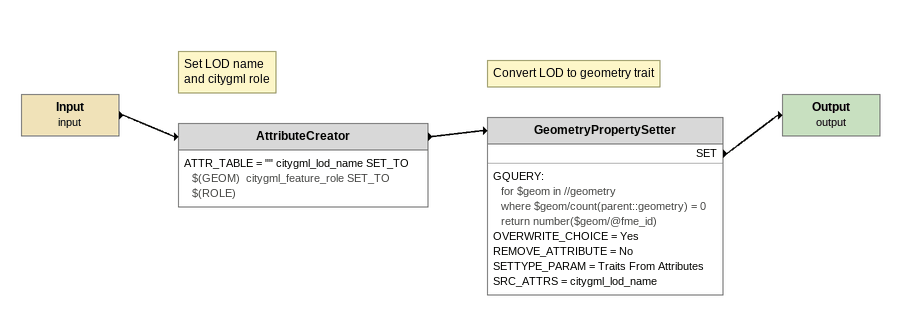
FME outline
Input (input)
    -> AttributeCreator
Note: Set LOD name / and citygml role
AttributeCreator
    ATTR_TABLE = "" citygml_lod_name SET_TO $(GEOM)  citygml_feature_role SET_TO $(ROLE)
    -> GeometryPropertySetter
Note: Convert LOD to geometry trait
GeometryPropertySetter
    GQUERY:
      for $geom in //geometry
      where $geom/count(parent::geometry) = 0
      return number($geom/@fme_id)
    OVERWRITE_CHOICE = Yes
    REMOVE_ATTRIBUTE = No
    SETTYPE_PARAM = Traits From Attributes
    SRC_ATTRS = citygml_lod_name
    SET -> Output (output)
Output (output)
